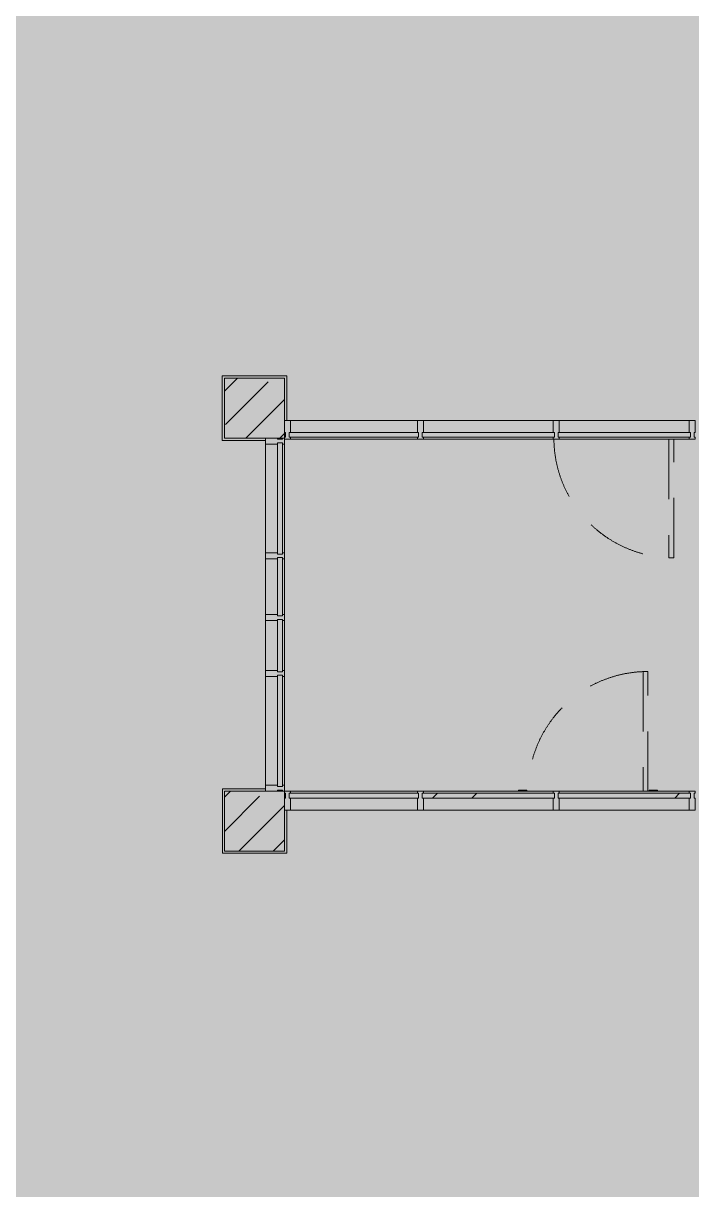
# Model space of a CAD drawing. Header units: millimetres. Extents: x -8624 to 200327, y -8553 to 29000.
# Drawn here: x 71860 to 77440, y 12321 to 22065 of the extents above; entities that cross this region are included whole.
import ezdxf

# ---------------------------------------------------------------- set-up
doc = ezdxf.new("R2010")
doc.units = ezdxf.units.MM
doc.linetypes.add('200_ШТРИХ__ш1_п0_6_', pattern=[800, 500, -300])
doc.layers.add('A-DETL-GENF-1', color=7, linetype='Continuous', lineweight=9, true_color=0xc0c0c0, transparency=0.4)
for name, color, linetype, lineweight in [('A-DETL-MBND-1', 7, '200_ШТРИХ__ш1_п0_6_', 9), ('A-GLAZ-CURT', 7, 'Continuous', 5), ('S-COLS', 7, 'Continuous', 5)]:
    doc.layers.add(name, color=color, linetype=linetype, lineweight=lineweight)
for name, color, linetype, lineweight, true_color in [('A-FLOR-1', 7, 'Continuous', 5, 0xb7b7b7), ('A-GLAZ-CURT-1', 7, 'Continuous', 5, 0x737373), ('A-GLAZ-CWMG-1', 7, 'Continuous', 5, 0x737373), ('S-COLS-1', 7, 'Continuous', 5, 0x737373)]:
    doc.layers.add(name, color=color, linetype=linetype, lineweight=lineweight, true_color=true_color)

# ---------------------------------------------------------------- blocks, each defined once
blk = doc.blocks.new('110_Дверь_СКБ_1Ст_Внутренняя1 - Д-4 1100x2100h_су мгн-V41-3_1_2_птичка копия 1')
at = {"layer": 'A-DETL-MBND-1'}
blk.add_hatch(color=256, dxfattribs=at).paths.add_polyline_path([(-447.5, 1100), (-487.5, 1100), (-487.5, 110), (-447.5, 110), (-447.5, 271.8)])
for p, q in [((-487.5, 1100), (-487.5, 110)), ((-447.5, 1100), (-487.5, 1100)), ((-447.5, 110), (-447.5, 1100))]:
    blk.add_line(p, q, dxfattribs=at)
blk.add_arc((-487.5, 100), 1000, 0.57956, 90, dxfattribs=at)
blk = doc.blocks.new('BSC_Колонна _Прямоугольная - 500х500-V55-3_1_2_птичка копия 1')
at = {"layer": 'S-COLS'}
h = blk.add_hatch(dxfattribs=at)
h.set_pattern_fill('FP_65', color=256, style=0, pattern_type=2)
h.set_pattern_definition([(45, (-73790, -15400), (-285.1231, 285.1231), []), (45, (-73504.88, -15400), (-285.1231, 285.1231), [504.031, -100.806, 16.764, -84.042])])
h.paths.add_polyline_path([(-250, -250), (250, -250), (250, 250), (-250, 250)])
at = {"layer": 'S-COLS-1'}
for p, q in [((250, 250), (-250, 250)), ((-250, 250), (-250, -250)), ((250, -250), (250, 250)), ((-250, -250), (250, -250))]:
    blk.add_line(p, q, dxfattribs=at)
blk = doc.blocks.new('Системная панель - Стекло - 40мм-23562586-3_1_2_птичка копия 1')
at = {"layer": 'A-GLAZ-CURT-1'}
for p, q in [((464.2, 0), (-464.2, 0)), ((-464.2, 0), (-464.2, -40)), ((-464.2, -40), (464.2, -40)), ((464.2, -40), (464.2, 0))]:
    blk.add_line(p, q, dxfattribs=at)
blk = doc.blocks.new('Системная панель - Стекло - 40мм-24234994-3_1_2_птичка копия 1')
at = {"layer": 'A-GLAZ-CURT-1'}
for p, q in [((243.3, 0), (-243.3, 0)), ((-243.3, 0), (-243.3, -40)), ((243.3, -40), (243.3, 0)), ((-243.3, -40), (243.3, -40))]:
    blk.add_line(p, q, dxfattribs=at)
blk = doc.blocks.new('Прямоугольный импост - Импост структурный с накладкой - 160мм Темный-31239176-3_1_2_птичка копия 1')
at = {"layer": 'A-GLAZ-CWMG-1'}
for p, q in [((73883, 17641.7), (73883, 18550)), ((74040, 17641.7), (74040, 18550))]:
    blk.add_line(p, q, dxfattribs=at)
blk = doc.blocks.new('Прямоугольный импост - Импост структурный с накладкой - 160мм Темный-31239177-3_1_2_птичка копия 1')
at = {"layer": 'A-GLAZ-CWMG-1'}
for p, q in [((73883, 17125), (73883, 17591.7)), ((74040, 17125), (74040, 17591.7))]:
    blk.add_line(p, q, dxfattribs=at)
blk = doc.blocks.new('Прямоугольный импост - Импост структурный с накладкой - 160мм Темный-31239202-3_1_2_птичка копия 1')
at = {"layer": 'A-GLAZ-CWMG-1'}
for p, q in [((-50, 40), (-50, 140)), ((-50, 140), (0, 140)), ((-40, 40), (-50, 40)), ((-50, -17), (-50, 0)), ((-50, 0), (-40, 0)), ((-40, 0), (-40, 40)), ((-10, 40), (-10, 0)), ((0, 40), (-10, 40)), ((-10, 0), (0, 0)), ((0, -17), (-50, -17))]:
    blk.add_line(p, q, dxfattribs=at)
blk = doc.blocks.new('Прямоугольный импост - Импост структурный с накладкой - 160мм Темный-31239205-3_1_2_птичка копия 1')
at = {"layer": 'A-GLAZ-CWMG-1'}
for p, q in [((0, 140), (-50, 140)), ((-50, 140), (-50, 40)), ((-50, 40), (-40, 40)), ((-40, 0), (-50, 0)), ((-50, 0), (-50, -17)), ((-40, 40), (-40, 0)), ((-10, 0), (-10, 40)), ((-10, 40), (0, 40)), ((0, 0), (-10, 0)), ((-50, -17), (0, -17))]:
    blk.add_line(p, q, dxfattribs=at)
blk = doc.blocks.new('Прямоугольный импост - Импост структурный с накладкой - 160мм Темный-31239180-3_1_2_птичка копия 1')
at = {"layer": 'A-GLAZ-CWMG-1'}
for p, q in [((-25, 40), (-25, 140)), ((-25, 140), (25, 140)), ((25, 140), (25, 40)), ((-15, 40), (-25, 40)), ((-25, -17), (-25, 0)), ((-25, 0), (-15, 0)), ((-15, 0), (-15, 40)), ((15, 40), (15, 0)), ((25, 40), (15, 40)), ((15, 0), (25, 0)), ((25, 0), (25, -17)), ((25, -17), (-25, -17))]:
    blk.add_line(p, q, dxfattribs=at)
blk = doc.blocks.new('110_Дверь_СКБ_1Ст_Внутренняя1 - Д-5 _л_ 1100x2100h_су мгн EIW30-32897889-3_1_2_птичка копия 1')
at = {"layer": 'A-DETL-MBND-1'}
for points in [[(472.5, 40), (512.5, 40), (512.5, 1040), (472.5, 1040), (472.5, 524)], [(-567.5, 40), (-497.5, 40), (-497.5, 48), (-567.5, 48)], [(522.5, 40), (592.5, 40), (592.5, 48), (522.5, 48)]]:
    blk.add_hatch(color=256, dxfattribs=at).paths.add_polyline_path(points)
for p, q in [((512.5, 1040), (472.5, 1040)), ((472.5, 1040), (472.5, 40)), ((512.5, 40), (512.5, 1040)), ((-497.5, 48), (-567.5, 48)), ((-567.5, 48), (-567.5, 40)), ((-497.5, 40), (-497.5, 48)), ((592.5, 48), (522.5, 48)), ((522.5, 48), (522.5, 40)), ((592.5, 40), (592.5, 48))]:
    blk.add_line(p, q, dxfattribs=at)
blk.add_arc((512.5, 40), 1000, 90, 180, dxfattribs=at)
blk = doc.blocks.new('BSC_Колонна _Прямоугольная - 500х500-V108-3_1_2_птичка копия 1')
at = {"layer": 'S-COLS'}
h = blk.add_hatch(dxfattribs=at)
h.set_pattern_fill('FP_76', color=256, style=0, pattern_type=2)
h.set_pattern_definition([(45, (-73790, -18850), (-285.1231, 285.1231), []), (45, (-73504.88, -18850), (-285.1231, 285.1231), [504.031, -100.806, 16.764, -84.042])])
h.paths.add_polyline_path([(-250, -250), (250, -250), (250, 250), (-250, 250)])
at = {"layer": 'S-COLS-1'}
for p, q in [((250, 250), (-250, 250)), ((-250, 250), (-250, -250)), ((250, -250), (250, 250)), ((-250, -250), (250, -250))]:
    blk.add_line(p, q, dxfattribs=at)
blk = doc.blocks.new('Системная панель - Стекло - 40мм-24234969-3_1_2_птичка копия 1')
at = {"layer": 'A-GLAZ-CURT-1'}
for p, q in [((540, 40), (-540, 40)), ((-540, 40), (-540, 0)), ((-540, 0), (540, 0)), ((540, 0), (540, 40))]:
    blk.add_line(p, q, dxfattribs=at)
blk = doc.blocks.new('Прямоугольный импост - Импост структурный с накладкой - 160мм-23562401-3_1_2_птичка копия 1')
at = {"layer": 'A-GLAZ-CWMG-1'}
for p, q in [((75150, 18747), (74090, 18747)), ((75150, 18590), (74090, 18590))]:
    blk.add_line(p, q, dxfattribs=at)
blk = doc.blocks.new('Прямоугольный импост - Импост структурный с накладкой - 160мм-23618923-3_1_2_птичка копия 1')
at = {"layer": 'A-GLAZ-CWMG-1'}
for p, q in [((0, 17), (-50, 17)), ((-50, 17), (-50, 0)), ((-50, 0), (-40, 0)), ((-40, 0), (-40, -40)), ((-10, -40), (-10, 0)), ((-10, 0), (0, 0)), ((0, 7), (0, 17)), ((-40, -40), (-50, -40)), ((-50, -40), (-50, -140)), ((0, -40), (-10, -40)), ((-50, -140), (0, -140))]:
    blk.add_line(p, q, dxfattribs=at)
blk = doc.blocks.new('Системная панель - Стекло - 40мм-24234970-3_1_2_птичка копия 1')
at = {"layer": 'A-GLAZ-CURT'}
h = blk.add_hatch(dxfattribs=at)
h.set_pattern_fill('FP_80', color=256, style=0, pattern_type=2)
h.set_pattern_definition([(45, (-77377.5, -18107), (-1414.214, 1414.214), [1000, -3000]), (45, (-78377.5, -18607), (-1414.214, 1414.214), [3000, -1000]), (45, (-76377.5, -19107), (-1414.214, 1414.214), [1000, -3000])])
h.paths.add_polyline_path([(552.5, 0), (552.5, 40), (-552.5, 40), (-552.5, 0), (-278.7, 0)])
at = {"layer": 'A-GLAZ-CURT-1'}
for p, q in [((552.5, 40), (-552.5, 40)), ((-552.5, 40), (-552.5, 0)), ((-552.5, 0), (552.5, 0)), ((552.5, 0), (552.5, 40))]:
    blk.add_line(p, q, dxfattribs=at)
blk = doc.blocks.new('Прямоугольный импост - Импост структурный с накладкой - 160мм-23562410-3_1_2_птичка копия 1')
at = {"layer": 'A-GLAZ-CWMG-1'}
for p, q in [((77420, 18747), (76335, 18747)), ((77420, 18590), (76335, 18590))]:
    blk.add_line(p, q, dxfattribs=at)
blk = doc.blocks.new('Прямоугольный импост - Импост структурный с накладкой - 160мм-23618920-3_1_2_птичка копия 1')
at = {"layer": 'A-GLAZ-CWMG-1'}
for p, q in [((-25, 0), (-25, 17)), ((-25, 17), (25, 17)), ((-15, 0), (-25, 0)), ((-15, -40), (-15, 0)), ((25, 0), (15, 0)), ((15, 0), (15, -40)), ((25, 17), (25, 0)), ((-25, -140), (-25, -40)), ((-25, -40), (-15, -40)), ((15, -40), (25, -40)), ((25, -40), (25, -140)), ((25, -140), (-25, -140))]:
    blk.add_line(p, q, dxfattribs=at)
blk = doc.blocks.new('Системная панель - Стекло - 40мм-30335137-3_1_2_птичка копия 1')
at = {"layer": 'A-GLAZ-CURT-1'}
for p, q in [((540, 0), (-540, 0)), ((-540, 0), (-540, -40)), ((540, -40), (540, 0)), ((-540, -40), (540, -40))]:
    blk.add_line(p, q, dxfattribs=at)
blk = doc.blocks.new('Прямоугольный импост - Импост структурный с накладкой - 160мм-23562329-3_1_2_птичка копия 1')
at = {"layer": 'A-GLAZ-CWMG-1'}
for p, q in [((75150, 15650), (74090, 15650)), ((75150, 15493), (74090, 15493))]:
    blk.add_line(p, q, dxfattribs=at)
blk = doc.blocks.new('Прямоугольный импост - Импост структурный с накладкой - 160мм-30335139-3_1_2_птичка копия 1')
at = {"layer": 'A-GLAZ-CWMG-1'}
for p, q in [((0, 140), (-50, 140)), ((-50, 140), (-50, 40)), ((-50, 40), (-40, 40)), ((-40, 0), (-50, 0)), ((-50, 0), (-50, -17)), ((-40, 40), (-40, 0)), ((-10, 0), (-10, 40)), ((-10, 40), (0, 40)), ((0, 0), (-10, 0)), ((-50, -17), (0, -17))]:
    blk.add_line(p, q, dxfattribs=at)
blk = doc.blocks.new('Системная панель - Стекло - 40мм-30335140-3_1_2_птичка копия 1')
at = {"layer": 'A-GLAZ-CURT'}
h = blk.add_hatch(dxfattribs=at)
h.set_pattern_fill('FP_81', color=256, style=0, pattern_type=2)
h.set_pattern_definition([(45, (-77377.5, -15133), (-1414.214, 1414.214), [1000, -3000]), (45, (-78377.5, -15633), (-1414.214, 1414.214), [3000, -1000]), (45, (-76377.5, -16133), (-1414.214, 1414.214), [1000, -3000])])
h.paths.add_polyline_path([(552.5, -40), (552.5, 0), (-552.5, 0), (-552.5, -40), (-278.7, -40)])
at = {"layer": 'A-GLAZ-CURT-1'}
for p, q in [((552.5, 0), (-552.5, 0)), ((-552.5, 0), (-552.5, -40)), ((552.5, -40), (552.5, 0)), ((-552.5, -40), (552.5, -40))]:
    blk.add_line(p, q, dxfattribs=at)
blk = doc.blocks.new('Прямоугольный импост - Импост структурный с накладкой - 160мм-23562331-3_1_2_птичка копия 1')
at = {"layer": 'A-GLAZ-CWMG-1'}
for p, q in [((77420, 15650), (76335, 15650)), ((77420, 15493), (76335, 15493))]:
    blk.add_line(p, q, dxfattribs=at)
blk = doc.blocks.new('Прямоугольный импост - Импост структурный с накладкой - 160мм-30335135-3_1_2_птичка копия 1')
at = {"layer": 'A-GLAZ-CWMG-1'}
for p, q in [((-25, 40), (-25, 140)), ((-25, 140), (25, 140)), ((25, 140), (25, 40)), ((-15, 40), (-25, 40)), ((-25, -17), (-25, 0)), ((-25, 0), (-15, 0)), ((-15, 0), (-15, 40)), ((15, 40), (15, 0)), ((25, 40), (15, 40)), ((15, 0), (25, 0)), ((25, 0), (25, -17)), ((25, -17), (-25, -17))]:
    blk.add_line(p, q, dxfattribs=at)
blk = doc.blocks.new('Системная панель - Стекло - 40мм-V132-3_1_2_птичка копия 1')
at = {"layer": 'A-GLAZ-CURT-1'}
for p, q in [((552.5, 40), (-552.5, 40)), ((-552.5, 40), (-552.5, 0)), ((-552.5, 0), (552.5, 0)), ((552.5, 0), (552.5, 40))]:
    blk.add_line(p, q, dxfattribs=at)
blk = doc.blocks.new('Системная панель - Стекло - 40мм-V133-3_1_2_птичка копия 1')
at = {"layer": 'A-GLAZ-CURT'}
h = blk.add_hatch(dxfattribs=at)
h.set_pattern_fill('FP_105', color=256, style=0, pattern_type=2)
h.set_pattern_definition([(45, (-76242.5, -15133), (-1414.214, 1414.214), [1000, -3000]), (45, (-77242.5, -15633), (-1414.214, 1414.214), [3000, -1000]), (45, (-75242.5, -16133), (-1414.214, 1414.214), [1000, -3000])])
h.paths.add_polyline_path([(552.5, -40), (552.5, 0), (-552.5, 0), (-552.5, -40), (-32.6, -40)])
at = {"layer": 'A-GLAZ-CURT-1'}
for p, q in [((552.5, 0), (-552.5, 0)), ((-552.5, 0), (-552.5, -40)), ((552.5, -40), (552.5, 0)), ((-552.5, -40), (552.5, -40))]:
    blk.add_line(p, q, dxfattribs=at)
blk = doc.blocks.new('Прямоугольный импост - Импост структурный с накладкой - 160мм-23562332-3_1_2_птичка копия 1')
at = {"layer": 'A-GLAZ-CWMG-1'}
for p, q in [((76285, 15650), (75200, 15650)), ((76285, 15493), (75200, 15493))]:
    blk.add_line(p, q, dxfattribs=at)
blk = doc.blocks.new('Прямоугольный импост - Импост структурный с накладкой - 160мм-30335136-3_1_2_птичка копия 1')
at = {"layer": 'A-GLAZ-CWMG-1'}
for p, q in [((-25, 40), (-25, 140)), ((-25, 140), (25, 140)), ((25, 140), (25, 40)), ((-15, 40), (-25, 40)), ((-25, -17), (-25, 0)), ((-25, 0), (-15, 0)), ((-15, 0), (-15, 40)), ((15, 40), (15, 0)), ((25, 40), (15, 40)), ((15, 0), (25, 0)), ((25, 0), (25, -17)), ((25, -17), (-25, -17))]:
    blk.add_line(p, q, dxfattribs=at)
blk = doc.blocks.new('Системная панель - Стекло - 40мм-23562590-3_1_2_птичка копия 1')
at = {"layer": 'A-GLAZ-CURT'}
h = blk.add_hatch(dxfattribs=at)
h.set_pattern_fill('FP_106', color=256, style=0, pattern_type=2)
h.set_pattern_definition([(135, (15654.2, -74523), (-1414.214, -1414.214), [1000, -3000]), (135, (16154.2, -75523), (-1414.214, -1414.214), [3000, -1000]), (135, (16654.2, -73523), (-1414.214, -1414.214), [1000, -3000])])
h.paths.add_polyline_path([(464.2, 0), (-464.2, 0), (-464.2, -40), (464.2, -40)])
at = {"layer": 'A-GLAZ-CURT-1'}
for p, q in [((464.2, 0), (-464.2, 0)), ((-464.2, 0), (-464.2, -40)), ((464.2, -40), (464.2, 0)), ((-464.2, -40), (464.2, -40))]:
    blk.add_line(p, q, dxfattribs=at)
blk = doc.blocks.new('Системная панель - Стекло - 40мм-24234995-3_1_2_птичка копия 1')
at = {"layer": 'A-GLAZ-CURT-1'}
for p, q in [((218.3, 0), (-218.3, 0)), ((-218.3, 0), (-218.3, -40)), ((218.3, -40), (218.3, 0)), ((-218.3, -40), (218.3, -40))]:
    blk.add_line(p, q, dxfattribs=at)
blk = doc.blocks.new('Прямоугольный импост - Импост структурный с накладкой - 160мм Темный-31239183-3_1_2_птичка копия 1')
at = {"layer": 'A-GLAZ-CWMG-1'}
for p, q in [((73883, 16658.3), (73883, 17075)), ((74040, 16658.3), (74040, 17075))]:
    blk.add_line(p, q, dxfattribs=at)

msp = doc.modelspace()

# ---------------------------------------------------------------- hatches: boundary and pattern name
at = {"layer": 'A-DETL-GENF-1'}
msp.add_hatch(color=256, dxfattribs=at).paths.add_polyline_path([(73932, -251.7), (75850, -251.7), (75850, 3288.3), (84570, 3288.3), (84570, 27348.3), (41910, 27348.3), (41910, 23888.3), (38310.1, 23888.3), (38310.1, -251.7), (72154, -251.7)])

# ---------------------------------------------------------------- linework, layer by layer
at = {"layer": 'A-FLOR-1'}
for p, q in [((73520, 18580), (73520, 19120)), ((73520, 19120), (74060, 19120)), ((74060, 19120), (74060, 18747)), ((73883, 18580), (73520, 18580)), ((73523, 15133), (73523, 15670)), ((73523, 15670), (73883, 15670)), ((74061, 15493), (74061, 15133)), ((74061, 15133), (73523, 15133))]:
    msp.add_line(p, q, dxfattribs=at)

# ---------------------------------------------------------------- block references
at = {"layer": 'A-DETL-MBND-1', "rotation": 180}
msp.add_blockref('110_Дверь_СКБ_1Ст_Внутренняя1 - Д-4 1100x2100h_су мгн-V41-3_1_2_птичка копия 1', (76802.5, 18700), dxfattribs=at)
at = {"layer": 'A-DETL-MBND-1'}
msp.add_blockref('110_Дверь_СКБ_1Ст_Внутренняя1 - Д-5 _л_ 1100x2100h_су мгн EIW30-32897889-3_1_2_птичка копия 1', (76562.3, 15610), dxfattribs=at)
at = {"layer": 'A-GLAZ-CURT-1'}
for name, p in [('Системная панель - Стекло - 40мм-24234969-3_1_2_птичка копия 1', (74620, 18607)), ('Системная панель - Стекло - 40мм-V132-3_1_2_птичка копия 1', (75742.5, 18607)), ('Системная панель - Стекло - 40мм-24234970-3_1_2_птичка копия 1', (76877.5, 18607)), ('Системная панель - Стекло - 40мм-30335137-3_1_2_птичка копия 1', (74620, 15633)), ('Системная панель - Стекло - 40мм-V133-3_1_2_птичка копия 1', (75742.5, 15633)), ('Системная панель - Стекло - 40мм-30335140-3_1_2_птичка копия 1', (76877.5, 15633))]:
    msp.add_blockref(name, p, dxfattribs=at)
at = {"layer": 'A-GLAZ-CURT-1', "rotation": 269.9999999999998}
for name, p in [('Системная панель - Стекло - 40мм-23562586-3_1_2_птичка копия 1', (74023, 18095.8)), ('Системная панель - Стекло - 40мм-24234994-3_1_2_птичка копия 1', (74023, 17358.3)), ('Системная панель - Стекло - 40мм-24234995-3_1_2_птичка копия 1', (74023, 16866.7)), ('Системная панель - Стекло - 40мм-23562590-3_1_2_птичка копия 1', (74023, 16154.2))]:
    msp.add_blockref(name, p, dxfattribs=at)
at = {"layer": 'A-GLAZ-CWMG-1'}
for name, p, rotation in [('Прямоугольный импост - Импост структурный с накладкой - 160мм-23618923-3_1_2_птичка копия 1', (74040, 18607), 180), ('Прямоугольный импост - Импост структурный с накладкой - 160мм Темный-31239205-3_1_2_птичка копия 1', (74023, 18600), 89.99999999999984), ('Прямоугольный импост - Импост структурный с накладкой - 160мм-30335139-3_1_2_птичка копия 1', (74040, 15633), 180)]:
    msp.add_blockref(name, p, dxfattribs=dict(at, rotation=rotation))
for name, p in [('Прямоугольный импост - Импост структурный с накладкой - 160мм-23562401-3_1_2_птичка копия 1', (0, 0)), ('Прямоугольный импост - Импост структурный с накладкой - 160мм-23562410-3_1_2_птичка копия 1', (-1135, 0)), ('Прямоугольный импост - Импост структурный с накладкой - 160мм-23562410-3_1_2_птичка копия 1', (0, 0)), ('Прямоугольный импост - Импост структурный с накладкой - 160мм Темный-31239176-3_1_2_птичка копия 1', (0, 0)), ('Прямоугольный импост - Импост структурный с накладкой - 160мм Темный-31239177-3_1_2_птичка копия 1', (0, 0)), ('Прямоугольный импост - Импост структурный с накладкой - 160мм Темный-31239183-3_1_2_птичка копия 1', (0, 0)), ('Прямоугольный импост - Импост структурный с накладкой - 160мм Темный-31239176-3_1_2_птичка копия 1', (0, -1941.7)), ('Прямоугольный импост - Импост структурный с накладкой - 160мм-23562329-3_1_2_птичка копия 1', (0, 0)), ('Прямоугольный импост - Импост структурный с накладкой - 160мм-23562332-3_1_2_птичка копия 1', (0, 0)), ('Прямоугольный импост - Импост структурный с накладкой - 160мм-23562331-3_1_2_птичка копия 1', (0, 0))]:
    msp.add_blockref(name, p, dxfattribs=at)
at = {"layer": 'A-GLAZ-CWMG-1', "extrusion": (0, 0, -1)}
for name, p, rotation in [('Прямоугольный импост - Импост структурный с накладкой - 160мм-23618920-3_1_2_птичка копия 1', (-75175, 18607), 180), ('Прямоугольный импост - Импост структурный с накладкой - 160мм-23618920-3_1_2_птичка копия 1', (-76310, 18607), 180), ('Прямоугольный импост - Импост структурный с накладкой - 160мм-23618920-3_1_2_птичка копия 1', (-77445, 18607), 180), ('Прямоугольный импост - Импост структурный с накладкой - 160мм Темный-31239180-3_1_2_птичка копия 1', (-74023, 17616.7), 270.0000000000002), ('Прямоугольный импост - Импост структурный с накладкой - 160мм Темный-31239180-3_1_2_птичка копия 1', (-74023, 17100), 270.0000000000002), ('Прямоугольный импост - Импост структурный с накладкой - 160мм Темный-31239180-3_1_2_птичка копия 1', (-74023, 16633.3), 270.0000000000002), ('Прямоугольный импост - Импост структурный с накладкой - 160мм Темный-31239202-3_1_2_птичка копия 1', (-74023, 15650), 270.0000000000002), ('Прямоугольный импост - Импост структурный с накладкой - 160мм-30335136-3_1_2_птичка копия 1', (-75175, 15633), 180), ('Прямоугольный импост - Импост структурный с накладкой - 160мм-30335135-3_1_2_птичка копия 1', (-76310, 15633), 180), ('Прямоугольный импост - Импост структурный с накладкой - 160мм-30335136-3_1_2_птичка копия 1', (-77445, 15633), 180)]:
    msp.add_blockref(name, p, dxfattribs=dict(at, rotation=rotation))
at = {"layer": 'S-COLS-1'}
for name, p in [('BSC_Колонна _Прямоугольная - 500х500-V108-3_1_2_птичка копия 1', (73790, 18850)), ('BSC_Колонна _Прямоугольная - 500х500-V55-3_1_2_птичка копия 1', (73790, 15400))]:
    msp.add_blockref(name, p, dxfattribs=at)

doc.saveas('drawing.dxf')
